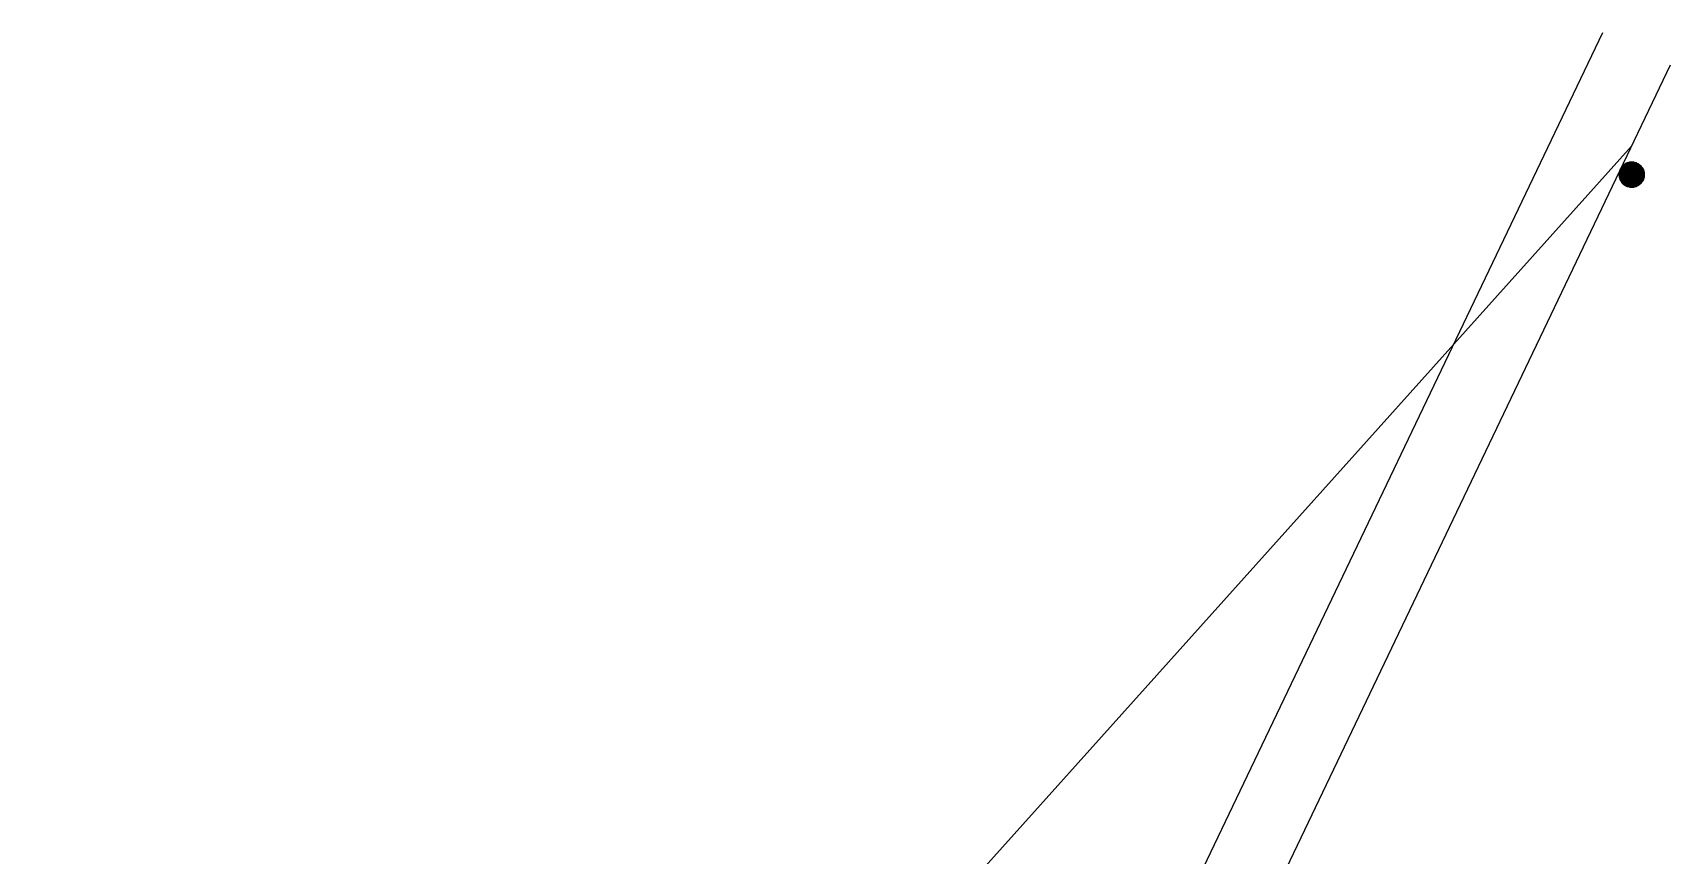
# Model space of a CAD drawing. Extents: x -1989 to 1557, y -2316 to 1157.
# Drawn here: x 1230.1 to 1556.6, y 992.8 to 1156.8 of the extents above; entities that cross this region are included whole.
import ezdxf

# ---------------------------------------------------------------- set-up
doc = ezdxf.new("R2010")
doc.units = 0
doc.layers.get('0').update_dxf_attribs({"color": 13, "linetype": 'CONTINUOUS'})
for name, color, linetype in [('COLUMN', 5, 'CONTINUOUS'), ('DRAIN', 8, 'CONTINUOUS'), ('SITE', 250, 'CONTINUOUS')]:
    doc.layers.add(name, color=color, linetype=linetype)

# ---------------------------------------------------------------- blocks, each defined once
blk = doc.blocks.new('GROUP_1')
at = {"color": 7}
for p, q in [((1687.34, 3444.8), (1687.53, 3445.76)), ((1687.34, 3444.8, 190), (1687.53, 3445.76)), ((1687.34, 3444.8, 190), (1687.53, 3445.76, 190)), ((1687.45, 3445.54), (1687.41, 3445.36)), ((1687.52, 3445.72), (1687.45, 3445.54)), ((1687.59, 3445.89), (1687.52, 3445.72)), ((1687.53, 3445.76), (1687.77, 3446.19)), ((1687.53, 3445.76, 190), (1687.77, 3446.19)), ((1687.53, 3445.76, 190), (1687.77, 3446.19, 190)), ((1687.53, 3445.76), (1687.53, 3445.76, 190)), ((1687.68, 3446.05), (1687.59, 3445.89)), ((1687.78, 3446.21), (1687.68, 3446.05)), ((1687.77, 3446.19), (1688.08, 3446.57)), ((1687.77, 3446.19, 190), (1688.08, 3446.57)), ((1687.77, 3446.19, 190), (1688.08, 3446.57, 190)), ((1687.77, 3446.19), (1687.77, 3446.19, 190)), ((1687.89, 3446.36), (1687.78, 3446.21)), ((1688.01, 3446.5), (1687.89, 3446.36)), ((1688.14, 3446.63), (1688.01, 3446.5)), ((1688.08, 3446.57), (1688.45, 3446.88)), ((1688.08, 3446.57, 190), (1688.45, 3446.88)), ((1688.08, 3446.57, 190), (1688.45, 3446.88, 190)), ((1688.08, 3446.57), (1688.08, 3446.57, 190)), ((1688.28, 3446.76), (1688.14, 3446.63)), ((1688.44, 3446.87), (1688.28, 3446.76)), ((1688.59, 3446.97), (1688.44, 3446.87)), ((1688.45, 3446.88), (1688.89, 3447.11)), ((1688.45, 3446.88, 190), (1688.89, 3447.11)), ((1688.45, 3446.88, 190), (1688.89, 3447.11, 190)), ((1688.45, 3446.88), (1688.45, 3446.88, 190)), ((1688.76, 3447.05), (1688.59, 3446.97)), ((1688.93, 3447.13), (1688.76, 3447.05)), ((1688.89, 3447.11), (1689.84, 3447.3)), ((1688.89, 3447.11, 190), (1689.84, 3447.3)), ((1688.89, 3447.11, 190), (1689.84, 3447.3, 190)), ((1688.89, 3447.11), (1688.89, 3447.11, 190)), ((1689.11, 3447.19), (1688.93, 3447.13)), ((1689.29, 3447.24), (1689.11, 3447.19)), ((1689.47, 3447.27), (1689.29, 3447.24)), ((1689.66, 3447.29), (1689.47, 3447.27)), ((1689.84, 3447.3), (1689.66, 3447.29)), ((1690.03, 3447.29), (1689.84, 3447.3)), ((1689.84, 3447.3), (1690.8, 3447.11)), ((1689.84, 3447.3), (1689.84, 3447.3, 190)), ((1689.84, 3447.3, 190), (1690.8, 3447.11)), ((1689.84, 3447.3, 190), (1690.8, 3447.11, 190)), ((1690.22, 3447.27), (1690.03, 3447.29)), ((1690.4, 3447.24), (1690.22, 3447.27)), ((1690.58, 3447.19), (1690.4, 3447.24)), ((1690.76, 3447.13), (1690.58, 3447.19)), ((1690.93, 3447.05), (1690.76, 3447.13)), ((1690.8, 3447.11), (1691.23, 3446.88)), ((1690.8, 3447.11), (1690.8, 3447.11, 190)), ((1690.8, 3447.11, 190), (1691.23, 3446.88)), ((1690.8, 3447.11, 190), (1691.23, 3446.88, 190)), ((1691.09, 3446.97), (1690.93, 3447.05)), ((1691.25, 3446.87), (1691.09, 3446.97)), ((1691.23, 3446.88), (1691.61, 3446.57)), ((1691.23, 3446.88), (1691.23, 3446.88, 190)), ((1691.23, 3446.88, 190), (1691.61, 3446.57)), ((1691.23, 3446.88, 190), (1691.61, 3446.57, 190)), ((1691.4, 3446.76), (1691.25, 3446.87)), ((1691.54, 3446.63), (1691.4, 3446.76)), ((1691.68, 3446.5), (1691.54, 3446.63)), ((1691.61, 3446.57), (1691.92, 3446.19)), ((1691.61, 3446.57), (1691.61, 3446.57, 190)), ((1691.61, 3446.57, 190), (1691.92, 3446.19)), ((1691.61, 3446.57, 190), (1691.92, 3446.19, 190)), ((1691.8, 3446.36), (1691.68, 3446.5)), ((1691.91, 3446.21), (1691.8, 3446.36)), ((1692.01, 3446.05), (1691.91, 3446.21)), ((1691.92, 3446.19), (1692.15, 3445.76)), ((1691.92, 3446.19), (1691.92, 3446.19, 190)), ((1691.92, 3446.19, 190), (1692.15, 3445.76)), ((1691.92, 3446.19, 190), (1692.15, 3445.76, 190)), ((1692.1, 3445.89), (1692.01, 3446.05)), ((1692.17, 3445.72), (1692.1, 3445.89)), ((1692.15, 3445.76), (1692.34, 3444.8)), ((1692.15, 3445.76), (1692.15, 3445.76, 190)), ((1692.15, 3445.76, 190), (1692.34, 3444.8)), ((1692.15, 3445.76, 190), (1692.34, 3444.8, 190)), ((1692.23, 3445.54), (1692.17, 3445.72)), ((1692.28, 3445.36), (1692.23, 3445.54)), ((1687.35, 3444.99), (1687.34, 3444.8)), ((1687.34, 3444.8), (1687.35, 3444.62)), ((1687.53, 3443.85), (1687.34, 3444.8)), ((1687.53, 3443.85, 190), (1687.34, 3444.8)), ((1687.34, 3444.8), (1687.34, 3444.8, 190)), ((1687.53, 3443.85, 190), (1687.34, 3444.8, 190)), ((1687.37, 3445.17), (1687.35, 3444.99)), ((1687.35, 3444.62), (1687.37, 3444.43)), ((1687.41, 3445.36), (1687.37, 3445.17)), ((1687.37, 3444.43), (1687.41, 3444.25)), ((1687.41, 3444.25), (1687.45, 3444.07)), ((1687.45, 3444.07), (1687.52, 3443.89)), ((1687.52, 3443.89), (1687.59, 3443.72)), ((1687.77, 3443.41), (1687.53, 3443.85)), ((1687.77, 3443.41, 190), (1687.53, 3443.85)), ((1687.53, 3443.85), (1687.53, 3443.85, 190)), ((1687.77, 3443.41, 190), (1687.53, 3443.85, 190)), ((1687.59, 3443.72), (1687.68, 3443.55)), ((1687.68, 3443.55), (1687.78, 3443.39)), ((1688.08, 3443.03), (1687.77, 3443.41)), ((1688.08, 3443.03, 190), (1687.77, 3443.41)), ((1687.77, 3443.41), (1687.77, 3443.41, 190)), ((1688.08, 3443.03, 190), (1687.77, 3443.41, 190)), ((1687.78, 3443.39), (1687.89, 3443.24)), ((1687.89, 3443.24), (1688.01, 3443.1)), ((1688.01, 3443.1), (1688.14, 3442.97)), ((1688.45, 3442.72), (1688.08, 3443.03)), ((1688.08, 3443.03), (1688.08, 3443.03, 190)), ((1688.45, 3442.72, 190), (1688.08, 3443.03)), ((1688.45, 3442.72, 190), (1688.08, 3443.03, 190)), ((1688.14, 3442.97), (1688.28, 3442.85)), ((1688.28, 3442.85), (1688.44, 3442.74)), ((1688.44, 3442.74), (1688.59, 3442.64)), ((1688.89, 3442.49), (1688.45, 3442.72)), ((1688.89, 3442.49, 190), (1688.45, 3442.72)), ((1688.45, 3442.72), (1688.45, 3442.72, 190)), ((1688.89, 3442.49, 190), (1688.45, 3442.72, 190)), ((1688.59, 3442.64), (1688.76, 3442.55)), ((1688.76, 3442.55), (1688.93, 3442.47)), ((1689.84, 3442.3), (1688.89, 3442.49)), ((1689.84, 3442.3, 190), (1688.89, 3442.49)), ((1688.89, 3442.49), (1688.89, 3442.49, 190)), ((1689.84, 3442.3, 190), (1688.89, 3442.49, 190)), ((1688.93, 3442.47), (1689.11, 3442.41)), ((1689.11, 3442.41), (1689.29, 3442.36)), ((1689.29, 3442.36), (1689.47, 3442.33)), ((1689.47, 3442.33), (1689.66, 3442.31)), ((1689.66, 3442.31), (1689.84, 3442.3)), ((1690.8, 3442.49), (1689.84, 3442.3)), ((1690.8, 3442.49, 190), (1689.84, 3442.3)), ((1690.8, 3442.49, 190), (1689.84, 3442.3, 190)), ((1689.84, 3442.3), (1690.03, 3442.31)), ((1689.84, 3442.3), (1689.84, 3442.3, 190)), ((1690.03, 3442.31), (1690.22, 3442.33)), ((1690.22, 3442.33), (1690.4, 3442.36)), ((1690.4, 3442.36), (1690.58, 3442.41)), ((1690.58, 3442.41), (1690.76, 3442.47)), ((1690.76, 3442.47), (1690.93, 3442.55)), ((1691.23, 3442.72), (1690.8, 3442.49)), ((1691.23, 3442.72, 190), (1690.8, 3442.49)), ((1691.23, 3442.72, 190), (1690.8, 3442.49, 190)), ((1690.8, 3442.49), (1690.8, 3442.49, 190)), ((1690.93, 3442.55), (1691.09, 3442.64)), ((1691.09, 3442.64), (1691.25, 3442.74)), ((1691.61, 3443.03), (1691.23, 3442.72)), ((1691.61, 3443.03, 190), (1691.23, 3442.72)), ((1691.61, 3443.03, 190), (1691.23, 3442.72, 190)), ((1691.23, 3442.72), (1691.23, 3442.72, 190)), ((1691.25, 3442.74), (1691.4, 3442.85)), ((1691.4, 3442.85), (1691.54, 3442.97)), ((1691.54, 3442.97), (1691.68, 3443.1)), ((1691.92, 3443.41), (1691.61, 3443.03)), ((1691.92, 3443.41, 190), (1691.61, 3443.03)), ((1691.92, 3443.41, 190), (1691.61, 3443.03, 190)), ((1691.61, 3443.03), (1691.61, 3443.03, 190)), ((1691.68, 3443.1), (1691.8, 3443.24)), ((1691.8, 3443.24), (1691.91, 3443.39)), ((1691.91, 3443.39), (1692.01, 3443.55)), ((1692.15, 3443.85), (1691.92, 3443.41)), ((1692.15, 3443.85, 190), (1691.92, 3443.41)), ((1692.15, 3443.85, 190), (1691.92, 3443.41, 190)), ((1691.92, 3443.41), (1691.92, 3443.41, 190)), ((1692.01, 3443.55), (1692.1, 3443.72)), ((1692.1, 3443.72), (1692.17, 3443.89)), ((1692.34, 3444.8), (1692.15, 3443.85)), ((1692.34, 3444.8, 190), (1692.15, 3443.85)), ((1692.34, 3444.8, 190), (1692.15, 3443.85, 190)), ((1692.15, 3443.85), (1692.15, 3443.85, 190)), ((1692.17, 3443.89), (1692.23, 3444.07)), ((1692.23, 3444.07), (1692.28, 3444.25)), ((1692.32, 3445.17), (1692.28, 3445.36)), ((1692.28, 3444.25), (1692.32, 3444.43)), ((1692.34, 3444.99), (1692.32, 3445.17)), ((1692.32, 3444.43), (1692.34, 3444.62)), ((1692.34, 3444.8), (1692.34, 3444.99)), ((1692.34, 3444.62), (1692.34, 3444.8)), ((1692.34, 3444.8), (1692.34, 3444.8, 190))]:
    blk.add_line(p, q, dxfattribs=at)
at = {"layer": 'COLUMN', "color": 7}
blk.add_polyline3d([(1692.34, 3444.8, 0), (1692.27, 3445.42, 0), (1692.03, 3446.01, 0), (1691.67, 3446.51, 0), (1691.18, 3446.91, 0), (1690.62, 3447.18, 0), (1690, 3447.3, 0), (1689.38, 3447.26, 0), (1688.78, 3447.06, 0), (1688.25, 3446.73, 0), (1687.82, 3446.27, 0), (1687.52, 3445.72, 0), (1687.36, 3445.12, 0), (1687.36, 3444.49, 0), (1687.52, 3443.88, 0), (1687.82, 3443.33, 0), (1688.25, 3442.88, 0), (1688.78, 3442.54, 0), (1689.38, 3442.35, 0), (1690, 3442.31, 0), (1690.62, 3442.42, 0), (1691.18, 3442.69, 0), (1691.67, 3443.09, 0), (1692.03, 3443.6, 0), (1692.27, 3444.18, 0), (1692.34, 3444.8, 0)], close=True, dxfattribs=at)
at = {"layer": 'DRAIN', "color": 7}
blk.add_polyline3d([(65.87, 1641.29, 0), (1689.79, 3450.49, 0)], dxfattribs=at)
at = {"layer": 'SITE', "color": 7}
for points in [[(1683.97, 3473.09, 0), (36.01, 27.35, 0)], [(1697.51, 3466.62, 0), (49.55, 20.88, 0)]]:
    blk.add_polyline3d(points, dxfattribs=at)
at = {"layer": 'COLUMN', "color": 7}
mesh = blk.add_polyface(dxfattribs=at)
corners = [(1687.35, 3444.62), (1687.35, 3444.99), (1687.34, 3444.8), (1687.37, 3444.43), (1687.37, 3445.17), (1687.41, 3444.25), (1687.41, 3445.36), (1687.45, 3444.07), (1687.45, 3445.54), (1687.52, 3443.89), (1687.52, 3445.72), (1687.59, 3443.72), (1687.59, 3445.89), (1687.68, 3443.55), (1687.68, 3446.05), (1687.78, 3443.39), (1687.78, 3446.21), (1687.89, 3443.24), (1687.89, 3446.36), (1688.01, 3443.1), (1688.01, 3446.5), (1688.14, 3442.97), (1688.14, 3446.63), (1688.28, 3442.85), (1688.28, 3446.76), (1688.44, 3442.74), (1688.44, 3446.87), (1688.59, 3442.64), (1688.59, 3446.97), (1688.76, 3442.55), (1688.76, 3447.05), (1688.93, 3442.47), (1688.93, 3447.13), (1689.11, 3442.41), (1689.11, 3447.19), (1689.29, 3442.36), (1689.29, 3447.24), (1689.47, 3442.33), (1689.47, 3447.27), (1689.66, 3442.31), (1689.66, 3447.29), (1689.84, 3442.3), (1689.84, 3447.3), (1690.03, 3442.31), (1690.03, 3447.29), (1690.22, 3442.33), (1690.22, 3447.27), (1690.4, 3442.36), (1690.4, 3447.24), (1690.58, 3442.41), (1690.58, 3447.19), (1690.76, 3442.47), (1690.76, 3447.13), (1690.93, 3442.55), (1690.93, 3447.05), (1691.09, 3442.64), (1691.09, 3446.97), (1691.25, 3442.74), (1691.25, 3446.87), (1691.4, 3442.85), (1691.4, 3446.76), (1691.54, 3442.97), (1691.54, 3446.63), (1691.68, 3443.1), (1691.68, 3446.5), (1691.8, 3443.24), (1691.8, 3446.36), (1691.91, 3443.39), (1691.91, 3446.21), (1692.01, 3443.55), (1692.01, 3446.05), (1692.1, 3443.72), (1692.1, 3445.89), (1692.17, 3443.89), (1692.17, 3445.72), (1692.23, 3444.07), (1692.23, 3445.54), (1692.28, 3444.25), (1692.28, 3445.36), (1692.32, 3444.43), (1692.32, 3445.17), (1692.34, 3444.62), (1692.34, 3444.99), (1692.34, 3444.8)]
mesh.append_faces([[corners[k] for k in face] for face in [(0, 1, 2), (82, 81, 83)]], dxfattribs={"vtx0": -1, "color": 7})
mesh.append_faces([[corners[k] for k in face] for face in [(1, 3, 4), (4, 5, 6), (6, 7, 8), (8, 9, 10), (10, 11, 12), (12, 13, 14), (14, 15, 16), (16, 17, 18), (18, 19, 20), (20, 21, 22), (22, 23, 24), (24, 25, 26), (26, 27, 28), (28, 29, 30), (30, 31, 32), (32, 33, 34), (34, 35, 36), (36, 37, 38), (38, 39, 40), (40, 41, 42), (42, 43, 44), (44, 45, 46), (46, 47, 48), (48, 49, 50), (50, 51, 52), (52, 53, 54), (54, 55, 56), (56, 57, 58), (58, 59, 60), (60, 61, 62), (62, 63, 64), (64, 65, 66), (66, 67, 68), (68, 69, 70), (70, 71, 72), (72, 73, 74), (74, 75, 76), (76, 77, 78), (78, 79, 80), (80, 81, 82)]], dxfattribs={"vtx0": -1, "vtx1": -1, "color": 7})
mesh.append_faces([[corners[k] for k in face] for face in [(1, 0, 3), (4, 3, 5), (6, 5, 7), (8, 7, 9), (10, 9, 11), (12, 11, 13), (14, 13, 15), (16, 15, 17), (18, 17, 19), (20, 19, 21), (22, 21, 23), (24, 23, 25), (26, 25, 27), (28, 27, 29), (30, 29, 31), (32, 31, 33), (34, 33, 35), (36, 35, 37), (38, 37, 39), (40, 39, 41), (42, 41, 43), (44, 43, 45), (46, 45, 47), (48, 47, 49), (50, 49, 51), (52, 51, 53), (54, 53, 55), (56, 55, 57), (58, 57, 59), (60, 59, 61), (62, 61, 63), (64, 63, 65), (66, 65, 67), (68, 67, 69), (70, 69, 71), (72, 71, 73), (74, 73, 75), (76, 75, 77), (78, 77, 79), (80, 79, 81)]], dxfattribs={"vtx0": -1, "vtx2": -1, "color": 7})
mesh = blk.add_polyface(dxfattribs=at)
corners = [(1687.53, 3445.76), (1687.53, 3443.85), (1687.34, 3444.8), (1687.77, 3446.19), (1687.77, 3443.41), (1688.08, 3446.57), (1688.08, 3443.03), (1688.45, 3446.88), (1688.45, 3442.72), (1688.89, 3447.11), (1688.89, 3442.49), (1689.84, 3447.3), (1689.84, 3442.3), (1690.8, 3447.11), (1690.8, 3442.49), (1691.23, 3446.88), (1691.23, 3442.72), (1691.61, 3446.57), (1691.61, 3443.03), (1691.92, 3446.19), (1691.92, 3443.41), (1692.15, 3445.76), (1692.15, 3443.85), (1692.34, 3444.8)]
mesh.append_faces([[corners[k] for k in face] for face in [(0, 1, 2), (22, 21, 23)]], dxfattribs={"vtx0": -1, "color": 7})
mesh.append_faces([[corners[k] for k in face] for face in [(1, 3, 4), (4, 5, 6), (6, 7, 8), (8, 9, 10), (10, 11, 12), (12, 13, 14), (14, 15, 16), (16, 17, 18), (18, 19, 20), (20, 21, 22)]], dxfattribs={"vtx0": -1, "vtx1": -1, "color": 7})
mesh.append_faces([[corners[k] for k in face] for face in [(1, 0, 3), (4, 3, 5), (6, 5, 7), (8, 7, 9), (10, 9, 11), (12, 11, 13), (14, 13, 15), (16, 15, 17), (18, 17, 19), (20, 19, 21)]], dxfattribs={"vtx0": -1, "vtx2": -1, "color": 7})
mesh = blk.add_polyface(dxfattribs=at)
corners = [(1687.53, 3443.85, 190), (1687.53, 3445.76, 190), (1687.34, 3444.8, 190), (1687.77, 3443.41, 190), (1687.77, 3446.19, 190), (1688.08, 3443.03, 190), (1688.08, 3446.57, 190), (1688.45, 3442.72, 190), (1688.45, 3446.88, 190), (1688.89, 3442.49, 190), (1688.89, 3447.11, 190), (1689.84, 3442.3, 190), (1689.84, 3447.3, 190), (1690.8, 3442.49, 190), (1690.8, 3447.11, 190), (1691.23, 3442.72, 190), (1691.23, 3446.88, 190), (1691.61, 3443.03, 190), (1691.61, 3446.57, 190), (1691.92, 3443.41, 190), (1691.92, 3446.19, 190), (1692.15, 3443.85, 190), (1692.15, 3445.76, 190), (1692.34, 3444.8, 190)]
mesh.append_faces([[corners[k] for k in face] for face in [(0, 1, 2), (22, 21, 23)]], dxfattribs={"vtx0": -1, "color": 7})
mesh.append_faces([[corners[k] for k in face] for face in [(1, 3, 4), (4, 5, 6), (6, 7, 8), (8, 9, 10), (10, 11, 12), (12, 13, 14), (14, 15, 16), (16, 17, 18), (18, 19, 20), (20, 21, 22)]], dxfattribs={"vtx0": -1, "vtx1": -1, "color": 7})
mesh.append_faces([[corners[k] for k in face] for face in [(1, 0, 3), (4, 3, 5), (6, 5, 7), (8, 7, 9), (10, 9, 11), (12, 11, 13), (14, 13, 15), (16, 15, 17), (18, 17, 19), (20, 19, 21)]], dxfattribs={"vtx0": -1, "vtx2": -1, "color": 7})
mesh = blk.add_polyface(dxfattribs=at)
corners = [(1687.53, 3445.76), (1687.34, 3444.8), (1687.34, 3444.8, 190)]
mesh.append_faces([[corners[k] for k in face] for face in [(0, 1, 2)]], dxfattribs={"color": 7})
mesh = blk.add_polyface(dxfattribs=at)
corners = [(1687.53, 3445.76), (1687.34, 3444.8, 190), (1687.53, 3445.76, 190)]
mesh.append_faces([[corners[k] for k in face] for face in [(0, 1, 2)]], dxfattribs={"color": 7})
mesh = blk.add_polyface(dxfattribs=at)
corners = [(1687.77, 3446.19), (1687.53, 3445.76), (1687.53, 3445.76, 190)]
mesh.append_faces([[corners[k] for k in face] for face in [(0, 1, 2)]], dxfattribs={"color": 7})
mesh = blk.add_polyface(dxfattribs=at)
corners = [(1687.77, 3446.19), (1687.53, 3445.76, 190), (1687.77, 3446.19, 190)]
mesh.append_faces([[corners[k] for k in face] for face in [(0, 1, 2)]], dxfattribs={"color": 7})
mesh = blk.add_polyface(dxfattribs=at)
corners = [(1688.08, 3446.57), (1687.77, 3446.19), (1687.77, 3446.19, 190)]
mesh.append_faces([[corners[k] for k in face] for face in [(0, 1, 2)]], dxfattribs={"color": 7})
mesh = blk.add_polyface(dxfattribs=at)
corners = [(1688.08, 3446.57), (1687.77, 3446.19, 190), (1688.08, 3446.57, 190)]
mesh.append_faces([[corners[k] for k in face] for face in [(0, 1, 2)]], dxfattribs={"color": 7})
mesh = blk.add_polyface(dxfattribs=at)
corners = [(1688.08, 3446.57, 190), (1688.45, 3446.88), (1688.08, 3446.57)]
mesh.append_faces([[corners[k] for k in face] for face in [(0, 1, 2)]], dxfattribs={"color": 7})
mesh = blk.add_polyface(dxfattribs=at)
corners = [(1688.45, 3446.88, 190), (1688.45, 3446.88), (1688.08, 3446.57, 190)]
mesh.append_faces([[corners[k] for k in face] for face in [(0, 1, 2)]], dxfattribs={"color": 7})
mesh = blk.add_polyface(dxfattribs=at)
corners = [(1688.45, 3446.88, 190), (1688.89, 3447.11), (1688.45, 3446.88)]
mesh.append_faces([[corners[k] for k in face] for face in [(0, 1, 2)]], dxfattribs={"color": 7})
mesh = blk.add_polyface(dxfattribs=at)
corners = [(1688.89, 3447.11, 190), (1688.89, 3447.11), (1688.45, 3446.88, 190)]
mesh.append_faces([[corners[k] for k in face] for face in [(0, 1, 2)]], dxfattribs={"color": 7})
mesh = blk.add_polyface(dxfattribs=at)
corners = [(1688.89, 3447.11, 190), (1689.84, 3447.3), (1688.89, 3447.11)]
mesh.append_faces([[corners[k] for k in face] for face in [(0, 1, 2)]], dxfattribs={"color": 7})
mesh = blk.add_polyface(dxfattribs=at)
corners = [(1689.84, 3447.3, 190), (1689.84, 3447.3), (1688.89, 3447.11, 190)]
mesh.append_faces([[corners[k] for k in face] for face in [(0, 1, 2)]], dxfattribs={"color": 7})
mesh = blk.add_polyface(dxfattribs=at)
corners = [(1689.84, 3447.3, 190), (1690.8, 3447.11), (1689.84, 3447.3)]
mesh.append_faces([[corners[k] for k in face] for face in [(0, 1, 2)]], dxfattribs={"color": 7})
mesh = blk.add_polyface(dxfattribs=at)
corners = [(1690.8, 3447.11, 190), (1690.8, 3447.11), (1689.84, 3447.3, 190)]
mesh.append_faces([[corners[k] for k in face] for face in [(0, 1, 2)]], dxfattribs={"color": 7})
mesh = blk.add_polyface(dxfattribs=at)
corners = [(1690.8, 3447.11, 190), (1691.23, 3446.88), (1690.8, 3447.11)]
mesh.append_faces([[corners[k] for k in face] for face in [(0, 1, 2)]], dxfattribs={"color": 7})
mesh = blk.add_polyface(dxfattribs=at)
corners = [(1691.23, 3446.88, 190), (1691.23, 3446.88), (1690.8, 3447.11, 190)]
mesh.append_faces([[corners[k] for k in face] for face in [(0, 1, 2)]], dxfattribs={"color": 7})
mesh = blk.add_polyface(dxfattribs=at)
corners = [(1691.23, 3446.88, 190), (1691.61, 3446.57), (1691.23, 3446.88)]
mesh.append_faces([[corners[k] for k in face] for face in [(0, 1, 2)]], dxfattribs={"color": 7})
mesh = blk.add_polyface(dxfattribs=at)
corners = [(1691.61, 3446.57, 190), (1691.61, 3446.57), (1691.23, 3446.88, 190)]
mesh.append_faces([[corners[k] for k in face] for face in [(0, 1, 2)]], dxfattribs={"color": 7})
mesh = blk.add_polyface(dxfattribs=at)
corners = [(1691.61, 3446.57, 190), (1691.92, 3446.19), (1691.61, 3446.57)]
mesh.append_faces([[corners[k] for k in face] for face in [(0, 1, 2)]], dxfattribs={"color": 7})
mesh = blk.add_polyface(dxfattribs=at)
corners = [(1691.61, 3446.57, 190), (1691.92, 3446.19, 190), (1691.92, 3446.19)]
mesh.append_faces([[corners[k] for k in face] for face in [(0, 1, 2)]], dxfattribs={"color": 7})
mesh = blk.add_polyface(dxfattribs=at)
corners = [(1691.92, 3446.19, 190), (1692.15, 3445.76), (1691.92, 3446.19)]
mesh.append_faces([[corners[k] for k in face] for face in [(0, 1, 2)]], dxfattribs={"color": 7})
mesh = blk.add_polyface(dxfattribs=at)
corners = [(1691.92, 3446.19, 190), (1692.15, 3445.76, 190), (1692.15, 3445.76)]
mesh.append_faces([[corners[k] for k in face] for face in [(0, 1, 2)]], dxfattribs={"color": 7})
mesh = blk.add_polyface(dxfattribs=at)
corners = [(1692.15, 3445.76, 190), (1692.34, 3444.8), (1692.15, 3445.76)]
mesh.append_faces([[corners[k] for k in face] for face in [(0, 1, 2)]], dxfattribs={"color": 7})
mesh = blk.add_polyface(dxfattribs=at)
corners = [(1692.15, 3445.76, 190), (1692.34, 3444.8, 190), (1692.34, 3444.8)]
mesh.append_faces([[corners[k] for k in face] for face in [(0, 1, 2)]], dxfattribs={"color": 7})
mesh = blk.add_polyface(dxfattribs=at)
corners = [(1687.34, 3444.8), (1687.53, 3443.85), (1687.53, 3443.85, 190)]
mesh.append_faces([[corners[k] for k in face] for face in [(0, 1, 2)]], dxfattribs={"color": 7})
mesh = blk.add_polyface(dxfattribs=at)
corners = [(1687.34, 3444.8), (1687.53, 3443.85, 190), (1687.34, 3444.8, 190)]
mesh.append_faces([[corners[k] for k in face] for face in [(0, 1, 2)]], dxfattribs={"color": 7})
mesh = blk.add_polyface(dxfattribs=at)
corners = [(1687.53, 3443.85), (1687.77, 3443.41), (1687.77, 3443.41, 190)]
mesh.append_faces([[corners[k] for k in face] for face in [(0, 1, 2)]], dxfattribs={"color": 7})
mesh = blk.add_polyface(dxfattribs=at)
corners = [(1687.53, 3443.85), (1687.77, 3443.41, 190), (1687.53, 3443.85, 190)]
mesh.append_faces([[corners[k] for k in face] for face in [(0, 1, 2)]], dxfattribs={"color": 7})
mesh = blk.add_polyface(dxfattribs=at)
corners = [(1687.77, 3443.41), (1688.08, 3443.03), (1688.08, 3443.03, 190)]
mesh.append_faces([[corners[k] for k in face] for face in [(0, 1, 2)]], dxfattribs={"color": 7})
mesh = blk.add_polyface(dxfattribs=at)
corners = [(1687.77, 3443.41), (1688.08, 3443.03, 190), (1687.77, 3443.41, 190)]
mesh.append_faces([[corners[k] for k in face] for face in [(0, 1, 2)]], dxfattribs={"color": 7})
mesh = blk.add_polyface(dxfattribs=at)
corners = [(1688.45, 3442.72, 190), (1688.08, 3443.03), (1688.45, 3442.72)]
mesh.append_faces([[corners[k] for k in face] for face in [(0, 1, 2)]], dxfattribs={"color": 7})
mesh = blk.add_polyface(dxfattribs=at)
corners = [(1688.08, 3443.03, 190), (1688.08, 3443.03), (1688.45, 3442.72, 190)]
mesh.append_faces([[corners[k] for k in face] for face in [(0, 1, 2)]], dxfattribs={"color": 7})
mesh = blk.add_polyface(dxfattribs=at)
corners = [(1688.89, 3442.49, 190), (1688.45, 3442.72), (1688.89, 3442.49)]
mesh.append_faces([[corners[k] for k in face] for face in [(0, 1, 2)]], dxfattribs={"color": 7})
mesh = blk.add_polyface(dxfattribs=at)
corners = [(1688.45, 3442.72, 190), (1688.45, 3442.72), (1688.89, 3442.49, 190)]
mesh.append_faces([[corners[k] for k in face] for face in [(0, 1, 2)]], dxfattribs={"color": 7})
mesh = blk.add_polyface(dxfattribs=at)
corners = [(1689.84, 3442.3, 190), (1688.89, 3442.49), (1689.84, 3442.3)]
mesh.append_faces([[corners[k] for k in face] for face in [(0, 1, 2)]], dxfattribs={"color": 7})
mesh = blk.add_polyface(dxfattribs=at)
corners = [(1688.89, 3442.49, 190), (1688.89, 3442.49), (1689.84, 3442.3, 190)]
mesh.append_faces([[corners[k] for k in face] for face in [(0, 1, 2)]], dxfattribs={"color": 7})
mesh = blk.add_polyface(dxfattribs=at)
corners = [(1690.8, 3442.49, 190), (1689.84, 3442.3), (1690.8, 3442.49)]
mesh.append_faces([[corners[k] for k in face] for face in [(0, 1, 2)]], dxfattribs={"color": 7})
mesh = blk.add_polyface(dxfattribs=at)
corners = [(1689.84, 3442.3, 190), (1689.84, 3442.3), (1690.8, 3442.49, 190)]
mesh.append_faces([[corners[k] for k in face] for face in [(0, 1, 2)]], dxfattribs={"color": 7})
mesh = blk.add_polyface(dxfattribs=at)
corners = [(1691.23, 3442.72, 190), (1690.8, 3442.49), (1691.23, 3442.72)]
mesh.append_faces([[corners[k] for k in face] for face in [(0, 1, 2)]], dxfattribs={"color": 7})
mesh = blk.add_polyface(dxfattribs=at)
corners = [(1690.8, 3442.49, 190), (1690.8, 3442.49), (1691.23, 3442.72, 190)]
mesh.append_faces([[corners[k] for k in face] for face in [(0, 1, 2)]], dxfattribs={"color": 7})
mesh = blk.add_polyface(dxfattribs=at)
corners = [(1691.61, 3443.03, 190), (1691.23, 3442.72), (1691.61, 3443.03)]
mesh.append_faces([[corners[k] for k in face] for face in [(0, 1, 2)]], dxfattribs={"color": 7})
mesh = blk.add_polyface(dxfattribs=at)
corners = [(1691.23, 3442.72, 190), (1691.23, 3442.72), (1691.61, 3443.03, 190)]
mesh.append_faces([[corners[k] for k in face] for face in [(0, 1, 2)]], dxfattribs={"color": 7})
mesh = blk.add_polyface(dxfattribs=at)
corners = [(1691.92, 3443.41, 190), (1691.61, 3443.03), (1691.92, 3443.41)]
mesh.append_faces([[corners[k] for k in face] for face in [(0, 1, 2)]], dxfattribs={"color": 7})
mesh = blk.add_polyface(dxfattribs=at)
corners = [(1691.92, 3443.41, 190), (1691.61, 3443.03, 190), (1691.61, 3443.03)]
mesh.append_faces([[corners[k] for k in face] for face in [(0, 1, 2)]], dxfattribs={"color": 7})
mesh = blk.add_polyface(dxfattribs=at)
corners = [(1692.15, 3443.85, 190), (1691.92, 3443.41), (1692.15, 3443.85)]
mesh.append_faces([[corners[k] for k in face] for face in [(0, 1, 2)]], dxfattribs={"color": 7})
mesh = blk.add_polyface(dxfattribs=at)
corners = [(1692.15, 3443.85, 190), (1691.92, 3443.41, 190), (1691.92, 3443.41)]
mesh.append_faces([[corners[k] for k in face] for face in [(0, 1, 2)]], dxfattribs={"color": 7})
mesh = blk.add_polyface(dxfattribs=at)
corners = [(1692.34, 3444.8, 190), (1692.15, 3443.85), (1692.34, 3444.8)]
mesh.append_faces([[corners[k] for k in face] for face in [(0, 1, 2)]], dxfattribs={"color": 7})
mesh = blk.add_polyface(dxfattribs=at)
corners = [(1692.34, 3444.8, 190), (1692.15, 3443.85, 190), (1692.15, 3443.85)]
mesh.append_faces([[corners[k] for k in face] for face in [(0, 1, 2)]], dxfattribs={"color": 7})

msp = doc.modelspace()

# ---------------------------------------------------------------- block references
at = {"color": 7}
msp.add_blockref('GROUP_1', (-140.87, -2316.29), dxfattribs=at)

doc.saveas('drawing.dxf')
